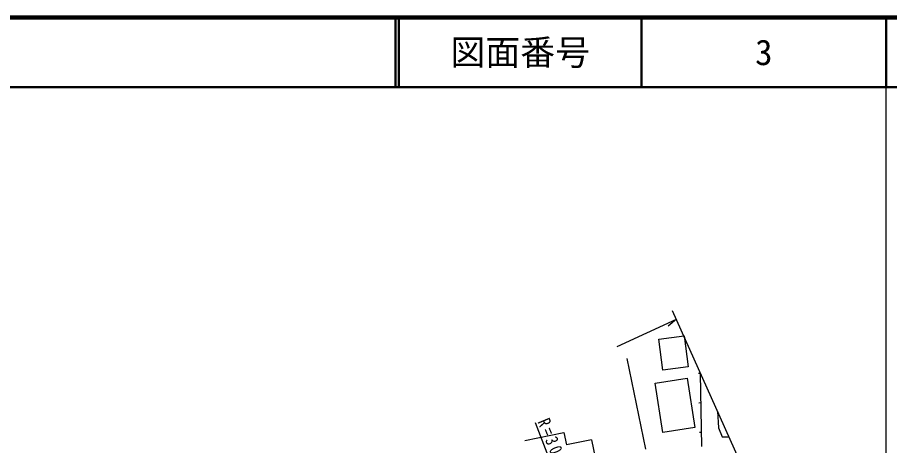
# Model space of a CAD drawing. Units: millimetres, scale not verified. Extents: x 40000 to 680000, y 20000 to 380000.
# Drawn here: x 454622 to 579500, y 318654 to 380000 of the extents above; entities that cross this region are included whole.
import ezdxf
from ezdxf.enums import TextEntityAlignment as Align

# ---------------------------------------------------------------- set-up
doc = ezdxf.new("R2010")
doc.units = ezdxf.units.MM
doc.header["$LTSCALE"] = 1000
for name, color, linetype, lineweight in [('M-BGD', 7, 'Continuous', 25), ('M-TTL', 2, 'Continuous', 140), ('M-TTL-BAND', 7, 'Continuous', 25), ('M-TTL-LINE', 7, 'Continuous', 50)]:
    doc.layers.add(name, color=color, linetype=linetype, lineweight=lineweight)
doc.layers.add('M-TTL-TXT', color=7, linetype='Continuous')
doc.styles.add('ＭＳ ゴシック', font='')
doc.styles.get('ＭＳ ゴシック').set_extended_font_data('MS Gothic')

msp = doc.modelspace()

# ---------------------------------------------------------------- linework, layer by layer
at = {"layer": 'M-BGD'}
for p, q in [((540502, 332871), (548976, 336781)), ((548976, 336781), (547790, 335771)), ((544589, 318149), (541939, 331143)), ((552428, 328984), (552128, 328979)), ((552613, 318499), (552428, 328984)), ((552503, 324758), (552203, 324753)), ((528737, 321938), (539678, 294005)), ((552577, 320532), (552277, 320526)), ((536823, 319494), (533224, 318759)), ((536823, 319494), (537396, 316682))]:
    msp.add_line(p, q, dxfattribs=at)
for points in [[(548380, 338013), (563477, 304338), (576590, 275088)], [(554860, 323560), (554991, 321189), (555543, 319883), (556491, 319922)], [(527287, 319388), (532863, 320526), (533224, 318759)]]:
    msp.add_lwpolyline(points, dxfattribs=at)
for points in [[(547030, 329473), (546450, 333885), (550091, 334363), (550671, 329951)], [(547022, 320537), (545938, 327598), (550515, 328301), (551599, 321240)]]:
    msp.add_lwpolyline(points, close=True, dxfattribs=at)
at = {"layer": 'M-TTL'}
msp.add_line((680000, 380000), (40000, 380000), dxfattribs=at)
at = {"layer": 'M-TTL-BAND'}
msp.add_line((579000, 20000), (579000, 370000), dxfattribs=at)
at = {"layer": 'M-TTL-LINE'}
for p, q in [((508747, 380000), (508747, 370000)), ((509247, 380000), (509247, 370000)), ((543997, 380000), (543997, 370000)), ((579000, 380000), (579000, 370000)), ((40000, 370000), (680000, 370000))]:
    msp.add_line(p, q, dxfattribs=at)

# ---------------------------------------------------------------- texts
at = {"layer": 'M-BGD', "insert": (529038, 322074), "char_height": 1833, "attachment_point": 7, "rotation": 292.5, "style": 'ＭＳ ゴシック'}
msp.add_mtext('\\T1.42;\\W0.8;R=300', dxfattribs=at)
at = {"layer": 'M-TTL-TXT', "style": 'ＭＳ ゴシック'}
for s, p in [('図面番号', (526622, 375000)), ('3', (561497, 375000))]:
    msp.add_text(s, height=3666, dxfattribs=at).set_placement(p, align=Align.MIDDLE_CENTER)

doc.saveas('drawing.dxf')
